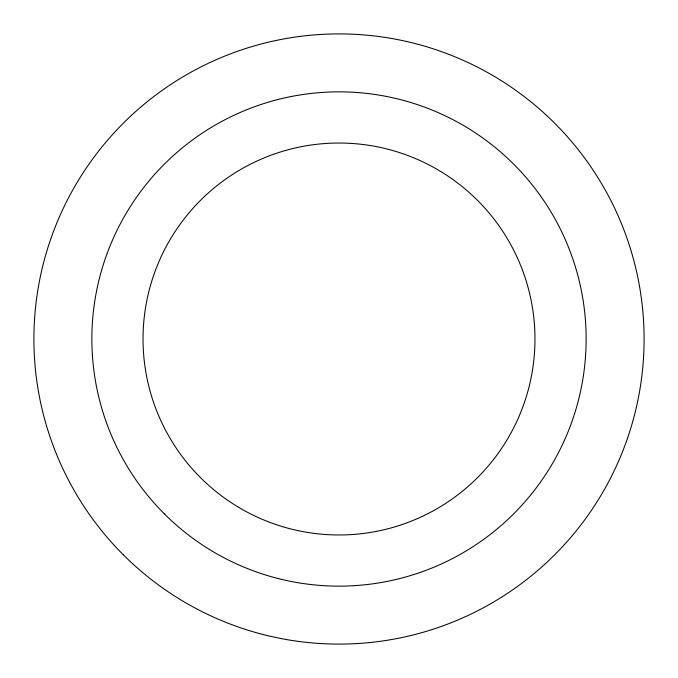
<?xml version="1.0" encoding="UTF-8"?>
<svg xmlns="http://www.w3.org/2000/svg" width="678" height="678" viewBox="0 0 678 678"><rect width="100%" height="100%" fill="white"/><g stroke="black" fill="none" stroke-linecap="round" stroke-linejoin="round"><path stroke-width="1.02" d="M123.26 554.74A305.1 305.1 0 0 0 633.701 417.962A305.1 305.1 0 0 0 260.038 44.299A305.1 305.1 0 0 0 123.26 554.74M164.246 513.755A247.139 247.139 0 0 0 577.724 402.961A247.139 247.139 0 0 0 275.039 100.276A247.139 247.139 0 0 0 164.246 513.755M200.434 477.566A195.959 195.959 0 0 0 528.289 389.723A195.959 195.959 0 0 0 288.277 149.711A195.959 195.959 0 0 0 200.434 477.566"/></g></svg>
